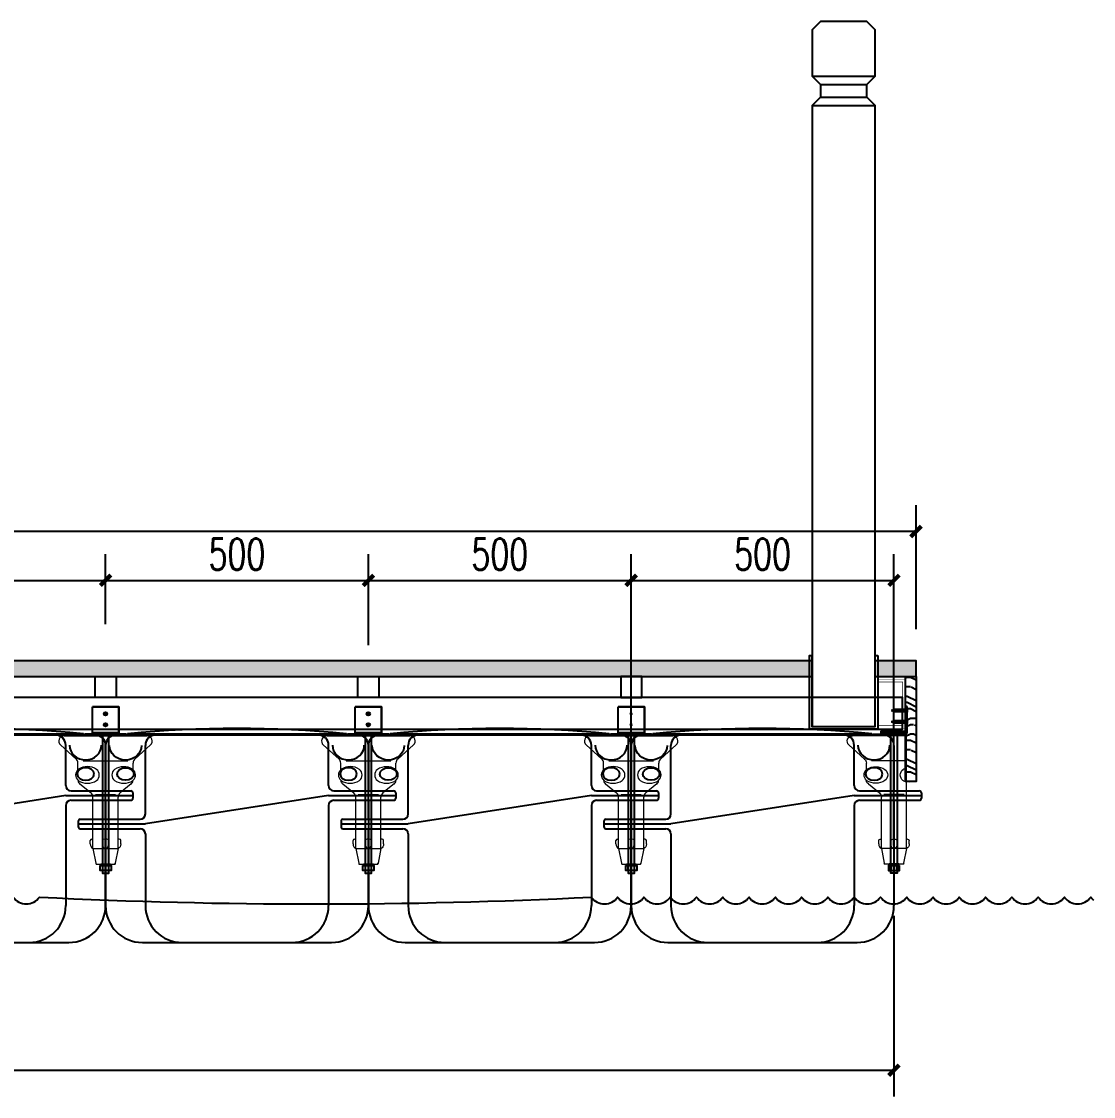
# Model space of a CAD drawing. Header units: millimetres. Extents: x -1822632 to -1305911, y 1206448 to 1536160.
# Drawn here: x -1799921 to -1797882, y 1233865 to 1235910 of the extents above; entities that cross this region are included whole.
import ezdxf

# ---------------------------------------------------------------- set-up
doc = ezdxf.new("R2010")
doc.units = ezdxf.units.MM
doc.header["$LTSCALE"] = 1000
doc.layers.get('0').update_dxf_attribs({"linetype": 'CONTINUOUS'})
doc.layers.get('DEFPOINTS').update_dxf_attribs({"linetype": 'CONTINUOUS'})
for name, color, linetype in [('FT', 252, 'CONTINUOUS'), ('PUB_DIM', 3, 'CONTINUOUS'), ('塑木板', 32, 'CONTINUOUS'), ('木板', 42, 'CONTINUOUS'), ('短销钉', 253, 'CONTINUOUS'), ('螺栓', 146, 'CONTINUOUS'), ('钢架', 90, 'CONTINUOUS')]:
    doc.layers.add(name, color=color, linetype=linetype)
doc.styles.add('_TCH_DIM_T3', font='SIMPLEX', dxfattribs={"width": 0.705882, "bigfont": 'GBCBIG'})
doc.dimstyles.new('_T&20', dxfattribs={"dimtxt": 59.5, "dimasz": 20, "dimexe": 50, "dimexo": 60, "dimgap": 20, "dimtad": 1, "dimdec": 0, "dimzin": 0, "dimdsep": 46, "dimtxsty": '_TCH_DIM_T3', "dimblk": 'ARCHTICK', "dimcen": 0.09, "dimclrt": 7, "dimazin": 2, "dimtfac": 1, "dimtdec": 0, "dimtix": 1, "dimtmove": 2, "dimatfit": 3, "dimfxl": 1, "dimtolj": 1, "dimtzin": 0, "dimarcsym": 0})

# ---------------------------------------------------------------- blocks, each defined once
blk = doc.blocks.new('短销固定铁件')
at = {"layer": '塑木板', "color": 156}
blk.add_lwpolyline([(-26.5, 47), (-23.5, 47), (-23.5, 0), (23.5, 0), (23.5, -3), (-26.5, -3)], close=True, dxfattribs=at)
at = {"layer": '螺栓', "color": 156}
blk.add_lwpolyline([(-7.5, -3), (-7.5, -270), (4.5, -270), (4.5, -3)], dxfattribs=at)
for points in [[(-12, -255), (9, -255), (9, -265), (-12, -265)], [(-10.5, -253), (7.5, -253), (7.5, -255), (-10.5, -255)], [(-7, -255), (4, -255), (4, -265), (-7, -265)]]:
    blk.add_lwpolyline(points, close=True, dxfattribs=at)
blk = doc.blocks.new('blhft')
at = {"layer": 'FT'}
for p, q in [((-230, 395), (230, 395)), ((-208.5, 397), (208.2, 397)), ((-208.5, 397), (-208.5, 395)), ((208.2, 397), (208.2, 395)), ((-250, 234.5), (-250, 375)), ((-174.3, 244.5), (-174.3, 375)), ((174.3, 298.5), (174.3, 375)), ((250, 375), (250, 288.5)), ((184.3, 288.5), (298.1, 288.5)), ((174.3, 279.5), (-174.3, 225.5)), ((174.3, 279.5), (302.1, 279.5)), ((184.3, 270.5), (298.1, 270.5)), ((250, 270.5), (250, 70)), ((174.3, 260.5), (174.3, 70)), ((-302, 225.5), (-174.3, 225.5)), ((-298, 234.5), (-184.3, 234.5)), ((-298, 216.5), (-184.3, 216.5)), ((-250, 70), (-250, 216.5)), ((-174.3, 206.5), (-174.3, 70)), ((-180, 0), (180, 0))]:
    blk.add_line(p, q, dxfattribs=at)
at = {"layer": 'FT', "ltscale": 0.5}
for p, q in [((302.1, 284.5), (302.1, 274.5)), ((-302, 230.5), (-302, 220.5))]:
    blk.add_line(p, q, dxfattribs=at)
at = {"layer": 'FT'}
for centre, radius, start, end in [((-230, 375), 20, 90, 180), ((-0.2, -1768.5), 2175.5, 84.5043, 95.4957), ((-154.3, 375), 20, 90, 180), ((154.3, 375), 20, 0, 90), ((230, 375), 20, 0, 90), ((184.3, 298.5), 10, 180, 270), ((184.3, 260.5), 10, 90, 180), ((298.1, 274.5), 4, 270, 0), ((-184.3, 244.5), 10, 270, 0), ((-298, 220.5), 4, 180, 270), ((-184.3, 206.5), 10, 0, 90), ((-180, 70), 70, 180, 270), ((-104.3, 70), 70, 180, 270), ((104.3, 70), 70, 270, 0), ((180, 70), 70, 270, 0)]:
    blk.add_arc(centre, radius, start, end, dxfattribs=at)
at = {"layer": 'FT', "ltscale": 0.5}
for centre, start, end in [((298.1, 284.5), 0, 90), ((-298, 230.5), 90, 180)]:
    blk.add_arc(centre, 4, start, end, dxfattribs=at)
at = {"layer": 'FT', "extrusion": (0, 0, -1)}
blk.add_ellipse((-212.1, 375), major_axis=(-30.4, 0), ratio=0.921809, start_param=3.141593, end_param=6.283185, dxfattribs=at)
at = {"layer": 'FT'}
blk.add_ellipse((211.9, 375.4), major_axis=(30.4, 0.1), ratio=0.921809, start_param=3.141593, end_param=6.283185, dxfattribs=at)
blk.add_ellipse((-212.1, 320.5), major_axis=(-16, 0), ratio=0.75, dxfattribs=at)
at = {"layer": 'FT', "extrusion": (0, 0, -1)}
blk.add_ellipse((212.1, 320.5), major_axis=(16, 0), ratio=0.75, dxfattribs=at)
blk = doc.blocks.new('半销钉')
at = {"layer": '短销钉', "lineweight": 13}
for p, q in [((0, -218.3), (0, 0)), ((0, -1.8), (101.5, -1.8)), ((0, -3.8), (103, -3.8)), ((101.5, -3.8), (101.5, -1.8)), ((109.7, -21.2), (79.8, -48.1)), ((0, -51.1), (66.5, -51.1)), ((76.5, -68.2), (76.5, -55.6)), ((72.8, -95.4), (51.7, -112.5)), ((4.8, -115.5), (43.2, -115.5)), ((48, -218.3), (48, -120.3)), ((-5, -209.4), (-5, -203.3)), ((-2, -200.3), (0, -200.3)), ((18, -209.3), (18, -204)), ((30, -209.3), (30, -204)), ((50, -200.3), (48, -200.3)), ((53, -209.4), (53, -203.3)), ((0, -218.3), (48, -218.3)), ((0, -218.3), (5.6, -246.3)), ((48, -218.3), (42.4, -246.3)), ((8, -248.3), (40, -248.3))]:
    blk.add_line(p, q, dxfattribs=at)
at = {"layer": '短销钉', "lineweight": 13, "ltscale": 0.1}
for p, q in [((5.6, -246.3), (6, -248.3)), ((6, -248.3), (8, -248.3)), ((40, -248.3), (42, -248.3)), ((42.4, -246.3), (42, -248.3))]:
    blk.add_line(p, q, dxfattribs=at)
at = {"layer": '短销钉', "lineweight": 13}
for centre, radius, start, end in [((24, -1502.4), 1502.6, 87.0435, 90.9152), ((103, -13.8), 10, 311.9991, 90), ((86.5, -55.6), 10, 131.9991, 180), ((-10.5, -93.8), 31.4, 56.4166, 70.4003), ((-1.5, -78.3), 13.5, 308.3696, 51.9011), ((49.5, -78.3), 13.5, 128.0989, 231.6304), ((58.5, -93.8), 31.3, 57.1287, 123.6019), ((67.5, -78.3), 13.5, 309, 53.4343), ((-10.5, -62.7), 31.4, 289.4998, 303.5569), ((58.5, -62.7), 31.4, 236.4385, 303.8665), ((66.5, -87.7), 10, 309, 355.8521), ((58, -120.3), 10, 129, 180), ((-2, -203.3), 3, 90, 180), ((21, -204), 3, 115.3769, 180), ((24, -210.3), 10, 64.6231, 115.3769), ((27, -204), 3, 0, 64.6231), ((50, -203.3), 3, 0, 90), ((8, -245.8), 2.5, 191.3099, 270), ((40, -245.8), 2.5, 270, 348.6901)]:
    blk.add_arc(centre, radius, start, end, dxfattribs=at)
for centre, major_axis, start_param, end_param in [((1, -209.4), (0, -9), 4.712389, 6.115737), ((24, -209.3), (0, 9), 1.570796, 4.712389)]:
    blk.add_ellipse(centre, major_axis=major_axis, ratio=0.666667, start_param=start_param, end_param=end_param, dxfattribs=at)
at = {"layer": '短销钉', "lineweight": 13, "extrusion": (0, 0, -1)}
blk.add_ellipse((47, -209.4), major_axis=(0, -9), ratio=0.666667, start_param=4.712389, end_param=6.115737, dxfattribs=at)
blk = doc.blocks.new('dxd')
at = {"layer": '短销钉', "lineweight": 13}
for p, q in [((-77.5, 244.5), (-77.5, 246.5)), ((-77.5, 246.5), (77.5, 246.5)), ((77.5, 244.5), (77.5, 246.5)), ((-85.7, 227.1), (-55.8, 200.2)), ((-79, 244.5), (79, 244.5)), ((85.7, 227.1), (55.8, 200.2)), ((-52.5, 180.1), (-52.5, 192.7)), ((-42.5, 197.2), (42.5, 197.2)), ((52.5, 180.1), (52.5, 192.7)), ((-48.8, 152.9), (-27.7, 135.8)), ((48.8, 152.9), (27.7, 135.8)), ((-24, 30), (-24, 128)), ((-19.2, 132.8), (19.2, 132.8)), ((24, 30), (24, 128)), ((-29, 38.9), (-29, 45)), ((-26, 48), (-24, 48)), ((-6, 39), (-6, 44.3)), ((6, 39), (6, 44.3)), ((26, 48), (24, 48)), ((29, 38.9), (29, 45)), ((-24, 30), (24, 30)), ((-24, 30), (-18.4, 2)), ((24, 30), (18.4, 2)), ((-16, 0), (16, 0))]:
    blk.add_line(p, q, dxfattribs=at)
at = {"layer": '短销钉', "lineweight": 13, "ltscale": 0.1}
for p, q in [((-18.4, 2), (-18, 0)), ((-18, 0), (-16, 0)), ((16, 0), (18, 0)), ((18.4, 2), (18, 0))]:
    blk.add_line(p, q, dxfattribs=at)
at = {"layer": '短销钉', "lineweight": 13}
for centre, radius, start, end in [((0, -1254.1), 1502.6, 87.0435, 92.9565), ((-79, 234.5), 10, 90, 228.0009), ((79, 234.5), 10, 311.9991, 90), ((-62.5, 192.7), 10, 0, 48.0009), ((-34.5, 154.5), 31.4, 56.4166, 122.8531), ((34.5, 154.5), 31.3, 57.1287, 123.6019), ((62.5, 192.7), 10, 131.9991, 180), ((-43.5, 170), 13.5, 126.5657, 231), ((-25.5, 170), 13.5, 308.3696, 51.9011), ((25.5, 170), 13.5, 128.0989, 231.6304), ((43.5, 170), 13.5, 309, 53.4343), ((-42.5, 160.6), 10, 184.1479, 231), ((-34.5, 185.6), 31.4, 236.1381, 303.5569), ((34.5, 185.6), 31.4, 236.4385, 303.8665), ((42.5, 160.6), 10, 309, 355.8521), ((-34, 128), 10, 0, 51), ((34, 128), 10, 129, 180), ((-26, 45), 3, 90, 180), ((-3, 44.3), 3, 115.3769, 180), ((0, 38), 10, 64.6231, 115.3769), ((3, 44.3), 3, 0, 64.6231), ((26, 45), 3, 0, 90), ((-16, 2.5), 2.5, 191.3099, 270), ((16, 2.5), 2.5, 270, 348.6901)]:
    blk.add_arc(centre, radius, start, end, dxfattribs=at)
for centre, major_axis, start_param, end_param in [((-23, 38.9), (0, -9), 4.712389, 6.115737), ((0, 39), (0, 9), 1.570796, 4.712389)]:
    blk.add_ellipse(centre, major_axis=major_axis, ratio=0.666667, start_param=start_param, end_param=end_param, dxfattribs=at)
at = {"layer": '短销钉', "lineweight": 13, "extrusion": (0, 0, -1)}
blk.add_ellipse((23, 38.9), major_axis=(0, -9), ratio=0.666667, start_param=4.712389, end_param=6.115737, dxfattribs=at)
blk = doc.blocks.new('231')
at = {"color": 13}
for points in [[(233753.5, -5685.8), (233753.5, -4505.8), (233737.5, -4489.8), (233737.5, -4465.8), (233753.5, -4449.8), (233753.5, -4361.8), (233737.5, -4345.8), (233649.5, -4345.8), (233633.5, -4361.8), (233633.5, -4449.8), (233649.5, -4465.8), (233649.5, -4489.8), (233633.5, -4505.8), (233633.5, -5685.8)], [(233633.5, -4449.8), (233753.5, -4449.8)], [(233649.5, -4465.8), (233737.5, -4465.8)], [(233649.5, -4489.8), (233737.5, -4489.8)], [(233633.5, -4505.8), (233753.5, -4505.8)]]:
    blk.add_lwpolyline(points, dxfattribs=at)
blk = doc.blocks.new('*U97')
at = {"color": 5}
for p, q in [((2.5, -1.4), (-2.5, -2.2)), ((2.5, -1.4), (-2.5, -2.2)), ((2.5, -3.4), (-2.5, -4.2)), ((2.5, -3.4), (-2.5, -4.2)), ((2.5, -5.4), (-2.5, -6.2)), ((2.5, -5.4), (-2.5, -6.2)), ((2.5, -7.4), (-2.5, -8.2)), ((2.5, -7.4), (-2.5, -8.2)), ((2.5, -9.4), (-2.5, -10.2)), ((2.5, -9.4), (-2.5, -10.2)), ((2.5, -9.4), (-2.5, -10.2)), ((2.5, -9.4), (-2.5, -10.2)), ((2.5, -11.4), (-2.5, -12.2)), ((2.5, -11.4), (-2.5, -12.2)), ((2.5, -11.4), (-2.5, -12.2)), ((2.5, -11.4), (-2.5, -12.2)), ((2.5, -13.4), (-2.5, -14.2)), ((2.5, -13.4), (-2.5, -14.2)), ((2.5, -16.4), (-2.5, -17.2)), ((2.5, -16.4), (-2.5, -17.2)), ((2.5, -18.4), (-2.5, -19.2)), ((2.5, -18.4), (-2.5, -19.2)), ((2.5, -18.4), (-2.5, -19.2)), ((2.5, -18.4), (-2.5, -19.2)), ((2.5, -20.4), (-2.5, -21.2)), ((2.5, -20.4), (-2.5, -21.2)), ((2.5, -20.4), (-2.5, -21.2)), ((2.5, -20.4), (-2.5, -21.2)), ((-1.9, -22.5), (-1.9, -1)), ((-1.9, -1), (1.8, -1)), ((1.8, -1), (1.8, -22.5)), ((2.5, -22.4), (-2.5, -23.2)), ((2.5, -22.4), (-2.5, -23.2)), ((2.5, -22.4), (-2.5, -23.2)), ((0, -30), (-1.9, -22.5)), ((2, -24.5), (-1.9, -25.1)), ((1.5, -26.6), (-1.4, -27)), ((1, -28.6), (-0.9, -29)), ((1.8, -22.5), (0, -30))]:
    blk.add_line(p, q, dxfattribs=at)
blk.add_lwpolyline([(-3.2, 0), (-2.2, -1), (2.2, -1), (3.2, 0)], close=True, dxfattribs=at)
blk = doc.blocks.new('*U98')
at = {"color": 5}
for p, q in [((2.5, -1.4), (-2.5, -2.2)), ((2.5, -1.4), (-2.5, -2.2)), ((2.5, -3.4), (-2.5, -4.2)), ((2.5, -3.4), (-2.5, -4.2)), ((2.5, -5.4), (-2.5, -6.2)), ((2.5, -5.4), (-2.5, -6.2)), ((2.5, -7.4), (-2.5, -8.2)), ((2.5, -7.4), (-2.5, -8.2)), ((2.5, -9.4), (-2.5, -10.2)), ((2.5, -9.4), (-2.5, -10.2)), ((2.5, -9.4), (-2.5, -10.2)), ((2.5, -9.4), (-2.5, -10.2)), ((2.5, -11.4), (-2.5, -12.2)), ((2.5, -11.4), (-2.5, -12.2)), ((2.5, -11.4), (-2.5, -12.2)), ((2.5, -11.4), (-2.5, -12.2)), ((2.5, -13.4), (-2.5, -14.2)), ((2.5, -13.4), (-2.5, -14.2)), ((2.5, -16.4), (-2.5, -17.2)), ((2.5, -16.4), (-2.5, -17.2)), ((2.5, -18.4), (-2.5, -19.2)), ((2.5, -18.4), (-2.5, -19.2)), ((2.5, -18.4), (-2.5, -19.2)), ((2.5, -18.4), (-2.5, -19.2)), ((2.5, -20.4), (-2.5, -21.2)), ((2.5, -20.4), (-2.5, -21.2)), ((2.5, -20.4), (-2.5, -21.2)), ((2.5, -20.4), (-2.5, -21.2)), ((-1.9, -22.5), (-1.9, -1)), ((-1.9, -1), (1.8, -1)), ((1.8, -1), (1.8, -22.5)), ((2.5, -22.4), (-2.5, -23.2)), ((2.5, -22.4), (-2.5, -23.2)), ((2.5, -22.4), (-2.5, -23.2)), ((0, -30), (-1.9, -22.5)), ((2, -24.5), (-1.9, -25.1)), ((1.5, -26.6), (-1.4, -27)), ((1, -28.6), (-0.9, -29)), ((1.8, -22.5), (0, -30))]:
    blk.add_line(p, q, dxfattribs=at)
blk.add_lwpolyline([(-3.2, 0), (-2.2, -1), (2.2, -1), (3.2, 0)], close=True, dxfattribs=at)
blk = doc.blocks.new('_ARCHTICK')
at = {"color": 0, "linetype": 'ByBlock', "const_width": 0.4}
blk.add_lwpolyline([(-0.5, -0.5), (0.5, 0.5)], dxfattribs=at)
blk = doc.blocks.new('*D104')
at = {"layer": 'DEFPOINTS', "color": 0, "transparency": 16777216}
for p in [(-1799761.5, 1234846.8), (-1800261.5, 1234703.7), (-1799761.5, 1234703.7)]:
    blk.add_point(p, dxfattribs=at)
at = {"layer": 'PUB_DIM', "color": 0, "lineweight": -2, "transparency": 16777216}
for p, q in [((-1800261.5, 1234763.7), (-1800261.5, 1234896.8)), ((-1799761.5, 1234763.7), (-1799761.5, 1234896.8)), ((-1800261.5, 1234846.8), (-1799761.5, 1234846.8))]:
    blk.add_line(p, q, dxfattribs=at)
at = {"layer": 'PUB_DIM', "color": 0, "lineweight": -2, "transparency": 16777216, "xscale": 20, "yscale": 20, "zscale": 20, "rotation": 180}
blk.add_blockref('_ARCHTICK', (-1800261.5, 1234846.8), dxfattribs=at)
at = {"layer": 'PUB_DIM', "color": 0, "lineweight": -2, "transparency": 16777216, "xscale": 20, "yscale": 20, "zscale": 20}
blk.add_blockref('_ARCHTICK', (-1799761.5, 1234846.8), dxfattribs=at)
at = {"layer": 'PUB_DIM', "color": 7, "transparency": 16777216, "insert": (-1800011.5, 1234896.5), "char_height": 59.5, "attachment_point": 5, "style": '_TCH_DIM_T3'}
blk.add_mtext('\\A1;500', dxfattribs=at)
blk = doc.blocks.new('*D105')
at = {"layer": 'DEFPOINTS', "color": 0, "transparency": 16777216}
for p in [(-1802261.5, 1234268.6), (-1798261.5, 1234268.6), (-1798261.5, 1233914.6)]:
    blk.add_point(p, dxfattribs=at)
at = {"layer": 'PUB_DIM', "color": 0, "lineweight": -2, "transparency": 16777216}
for p, q in [((-1802261.5, 1234208.6), (-1802261.5, 1233864.6)), ((-1798261.5, 1234208.6), (-1798261.5, 1233864.6)), ((-1802261.5, 1233914.6), (-1798261.5, 1233914.6))]:
    blk.add_line(p, q, dxfattribs=at)
at = {"layer": 'PUB_DIM', "color": 0, "lineweight": -2, "transparency": 16777216, "xscale": 20, "yscale": 20, "zscale": 20, "rotation": 180}
blk.add_blockref('_ARCHTICK', (-1802261.5, 1233914.6), dxfattribs=at)
at = {"layer": 'PUB_DIM', "color": 0, "lineweight": -2, "transparency": 16777216, "xscale": 20, "yscale": 20, "zscale": 20}
blk.add_blockref('_ARCHTICK', (-1798261.5, 1233914.6), dxfattribs=at)
at = {"layer": 'PUB_DIM', "color": 7, "transparency": 16777216, "insert": (-1800261.5, 1233964.3), "char_height": 59.5, "attachment_point": 5, "style": '_TCH_DIM_T3'}
blk.add_mtext('\\A1;4000', dxfattribs=at)
blk = doc.blocks.new('*D106')
at = {"layer": 'DEFPOINTS', "color": 0, "transparency": 16777216}
for p in [(-1802309.5, 1234939.6), (-1802309.5, 1234693.8), (-1798219.5, 1234693.7)]:
    blk.add_point(p, dxfattribs=at)
at = {"layer": 'PUB_DIM', "color": 0, "lineweight": -2, "transparency": 16777216}
for p, q in [((-1802309.5, 1234753.8), (-1802309.5, 1234989.6)), ((-1798219.5, 1234753.7), (-1798219.5, 1234989.6)), ((-1798219.5, 1234939.6), (-1802309.5, 1234939.6))]:
    blk.add_line(p, q, dxfattribs=at)
at = {"layer": 'PUB_DIM', "color": 0, "lineweight": -2, "transparency": 16777216, "xscale": 20, "yscale": 20, "zscale": 20, "rotation": 180}
blk.add_blockref('_ARCHTICK', (-1802309.5, 1234939.6), dxfattribs=at)
at = {"layer": 'PUB_DIM', "color": 0, "lineweight": -2, "transparency": 16777216, "xscale": 20, "yscale": 20, "zscale": 20}
blk.add_blockref('_ARCHTICK', (-1798219.5, 1234939.6), dxfattribs=at)
at = {"layer": 'PUB_DIM', "color": 7, "transparency": 16777216, "insert": (-1800264.5, 1234989.3), "char_height": 59.5, "attachment_point": 5, "style": '_TCH_DIM_T3'}
blk.add_mtext('\\A1;4090', dxfattribs=at)
blk = doc.blocks.new('*D107')
at = {"layer": 'DEFPOINTS', "color": 0, "transparency": 16777216}
for p in [(-1799261.5, 1234846.8), (-1799761.5, 1234703.7), (-1799261.5, 1234663.7)]:
    blk.add_point(p, dxfattribs=at)
at = {"layer": 'PUB_DIM', "color": 0, "lineweight": -2, "transparency": 16777216}
for p, q in [((-1799761.5, 1234763.7), (-1799761.5, 1234896.8)), ((-1799261.5, 1234723.7), (-1799261.5, 1234896.8)), ((-1799761.5, 1234846.8), (-1799261.5, 1234846.8))]:
    blk.add_line(p, q, dxfattribs=at)
at = {"layer": 'PUB_DIM', "color": 0, "lineweight": -2, "transparency": 16777216, "xscale": 20, "yscale": 20, "zscale": 20, "rotation": 180}
blk.add_blockref('_ARCHTICK', (-1799761.5, 1234846.8), dxfattribs=at)
at = {"layer": 'PUB_DIM', "color": 0, "lineweight": -2, "transparency": 16777216, "xscale": 20, "yscale": 20, "zscale": 20}
blk.add_blockref('_ARCHTICK', (-1799261.5, 1234846.8), dxfattribs=at)
at = {"layer": 'PUB_DIM', "color": 7, "transparency": 16777216, "insert": (-1799511.5, 1234896.5), "char_height": 59.5, "attachment_point": 5, "style": '_TCH_DIM_T3'}
blk.add_mtext('\\A1;500', dxfattribs=at)
blk = doc.blocks.new('*D108')
at = {"layer": 'DEFPOINTS', "color": 0, "transparency": 16777216}
for p in [(-1798761.5, 1234846.8), (-1799261.5, 1234663.7), (-1798761.5, 1234663.7)]:
    blk.add_point(p, dxfattribs=at)
at = {"layer": 'PUB_DIM', "color": 0, "lineweight": -2, "transparency": 16777216}
for p, q in [((-1799261.5, 1234723.7), (-1799261.5, 1234896.8)), ((-1798761.5, 1234723.7), (-1798761.5, 1234896.8)), ((-1799261.5, 1234846.8), (-1798761.5, 1234846.8))]:
    blk.add_line(p, q, dxfattribs=at)
at = {"layer": 'PUB_DIM', "color": 0, "lineweight": -2, "transparency": 16777216, "xscale": 20, "yscale": 20, "zscale": 20, "rotation": 180}
blk.add_blockref('_ARCHTICK', (-1799261.5, 1234846.8), dxfattribs=at)
at = {"layer": 'PUB_DIM', "color": 0, "lineweight": -2, "transparency": 16777216, "xscale": 20, "yscale": 20, "zscale": 20}
blk.add_blockref('_ARCHTICK', (-1798761.5, 1234846.8), dxfattribs=at)
at = {"layer": 'PUB_DIM', "color": 7, "transparency": 16777216, "insert": (-1799011.5, 1234896.5), "char_height": 59.5, "attachment_point": 5, "style": '_TCH_DIM_T3'}
blk.add_mtext('\\A1;500', dxfattribs=at)
blk = doc.blocks.new('*D109')
at = {"layer": 'DEFPOINTS', "color": 0, "transparency": 16777216}
for p in [(-1798261.5, 1234846.8), (-1798761.5, 1234282.2), (-1798261.5, 1234282.2)]:
    blk.add_point(p, dxfattribs=at)
at = {"layer": 'PUB_DIM', "color": 0, "lineweight": -2, "transparency": 16777216}
for p, q in [((-1798761.5, 1234342.2), (-1798761.5, 1234896.8)), ((-1798261.5, 1234342.2), (-1798261.5, 1234896.8)), ((-1798761.5, 1234846.8), (-1798261.5, 1234846.8))]:
    blk.add_line(p, q, dxfattribs=at)
at = {"layer": 'PUB_DIM', "color": 0, "lineweight": -2, "transparency": 16777216, "xscale": 20, "yscale": 20, "zscale": 20, "rotation": 180}
blk.add_blockref('_ARCHTICK', (-1798761.5, 1234846.8), dxfattribs=at)
at = {"layer": 'PUB_DIM', "color": 0, "lineweight": -2, "transparency": 16777216, "xscale": 20, "yscale": 20, "zscale": 20}
blk.add_blockref('_ARCHTICK', (-1798261.5, 1234846.8), dxfattribs=at)
at = {"layer": 'PUB_DIM', "color": 7, "transparency": 16777216, "insert": (-1798511.5, 1234896.5), "char_height": 59.5, "attachment_point": 5, "style": '_TCH_DIM_T3'}
blk.add_mtext('\\A1;500', dxfattribs=at)
blk = doc.blocks.new('短销固定件正视面')
at = {"layer": '塑木板', "color": 156}
blk.add_lwpolyline([(2149439.3, 351498.7), (2149442.3, 351498.7), (2149489.3, 351498.7), (2149489.3, 351451.7), (2149489.3, 351448.7), (2149439.3, 351448.7)], close=True, dxfattribs=at)
at = {"layer": '塑木板', "color": 5}
blk.add_lwpolyline([(2149489.3, 351448.7), (2149489.3, 351498.7), (2149439.3, 351498.7)], dxfattribs=at)
at = {"layer": '螺栓', "color": 156}
blk.add_lwpolyline([(2149458.3, 351448.7), (2149458.3, 351181.7), (2149470.3, 351181.7), (2149470.3, 351448.7)], dxfattribs=at)
for points in [[(2149453.8, 351196.7), (2149474.8, 351196.7), (2149474.8, 351186.7), (2149453.8, 351186.7)], [(2149455.3, 351198.7), (2149473.3, 351198.7), (2149473.3, 351196.7), (2149455.3, 351196.7)], [(2149458.8, 351196.7), (2149469.8, 351196.7), (2149469.8, 351186.7), (2149458.8, 351186.7)]]:
    blk.add_lwpolyline(points, close=True, dxfattribs=at)
blk = doc.blocks.new('自攻丝正面')
at = {"layer": '塑木板', "color": 0}
blk.add_lwpolyline([(2150142.5, 351486.6), (2150142.5, 351488.4), (2150141.5, 351488.4), (2150141.5, 351486.6), (2150139.7, 351486.6), (2150139.7, 351485.6), (2150141.5, 351485.6), (2150141.5, 351483.9), (2150142.5, 351483.9), (2150142.5, 351485.6), (2150144.3, 351485.6), (2150144.3, 351486.6)], close=True, dxfattribs=at)
blk.add_circle((2150142, 351486.1), 3.25, dxfattribs=at)

msp = doc.modelspace()

# ---------------------------------------------------------------- hatches: boundary and pattern name
at = {"layer": '塑木板'}
h = msp.add_hatch(color=5, dxfattribs=at)
h.dxf.hatch_style = 1
h.paths.add_polyline_path([(-1798764.822, 1234592.827, 1), (-1798758.322, 1234592.827, 1)])
h.paths.add_polyline_path([(-1798759.283, 1234593.327), (-1798759.283, 1234592.327), (-1798761.072, 1234592.327), (-1798761.072, 1234590.538), (-1798762.072, 1234590.538), (-1798762.072, 1234592.327), (-1798763.862, 1234592.327), (-1798763.862, 1234593.327), (-1798762.072, 1234593.327), (-1798762.072, 1234595.117), (-1798761.072, 1234595.117), (-1798761.072, 1234593.327)], flags=16)
h = msp.add_hatch(color=5, dxfattribs=at)
h.dxf.hatch_style = 1
h.paths.add_polyline_path([(-1798759.283, 1234572.506), (-1798761.072, 1234572.506), (-1798761.072, 1234574.295), (-1798762.072, 1234574.295), (-1798762.072, 1234572.506), (-1798763.862, 1234572.506), (-1798763.862, 1234571.506), (-1798762.072, 1234571.506), (-1798762.072, 1234569.717), (-1798761.072, 1234569.717), (-1798761.072, 1234571.506), (-1798759.283, 1234571.506)], flags=16)
h.paths.add_polyline_path([(-1798764.822, 1234572.006, 1), (-1798758.322, 1234572.006, 1)])
at = {"layer": '木板'}
h = msp.add_hatch(dxfattribs=at)
h.set_pattern_fill('木纹01', color=256, scale=30)
h.set_pattern_definition([(0, (-3927503.24, 697912.57), (120, 120), [6, -114]), (0, (-3927587.24, 697924.57), (120, 120), [12, -108]), (0, (-3927509.24, 697930.57), (120, 120), [6, -114]), (0, (-3927581.24, 697942.57), (120, 120), [6, -114]), (0, (-3927509.24, 697948.57), (120, 120), [6, -114]), (0, (-3927575.24, 697954.57), (120, 120), [6, -114]), (0, (-3927509.24, 697960.57), (120, 120), [6, -114]), (0, (-3927575.24, 697972.57), (120, 120), [6, -66, 6, -42]), (0, (-3927575.24, 697984.57), (120, 120), [12, -60, 6, -42]), (0, (-3927581.24, 698002.57), (120, 120), [6, -18, 6, -48, 6, -36]), (0, (-3927587.24, 698014.57), (120, 120), [6, -24, 12, -78]), (0, (-3927509.24, 698020.57), (120, 120), [6, -114]), (0, (-3927587.24, 698026.57), (120, 120), [6, -30, 6, -78]), (45, (-3927599.24, 697912.57), (1e-14, 120), [16.97052, -152.7351074]), (45, (-3927497.24, 697912.57), (1e-14, 120), [33.941124, -135.7645034]), (45, (-3927497.24, 697972.57), (1e-14, 120), [8.4852, -161.2204274]), (45, (-3927599.24, 697984.57), (1e-14, 120), [25.45584, -144.2497874]), (45, (-3927497.24, 697984.57), (1e-14, 120), [42.426408, -127.2792194]), (45, (-3927497.24, 698002.57), (1e-14, 120), [25.45584, -144.2497874]), (315, (-3927521.24, 698014.57), (120, -3e-14), [8.4852, -161.2204274]), (315, (-3927563.24, 697918.57), (120, -3e-14), [16.97052, -152.7351074]), (315, (-3927557.24, 697966.57), (120, -3e-14), [16.97052, -152.7351074]), (315, (-3927521.24, 697942.57), (120, -3e-14), [16.97052, -152.7351074]), (315, (-3927527.24, 697990.57), (120, -3e-14), [16.97052, -152.7351074]), (315, (-3927521.24, 698002.57), (120, -3e-14), [25.45584, -144.2497874]), (315, (-3927551.24, 697930.57), (120, -3e-14), [25.45584, -144.2497874]), (315, (-3927533.24, 697936.57), (120, -3e-14), [25.45584, -144.2497874]), (315, (-3927551.24, 697978.57), (120, -3e-14), [25.45584, -144.2497874]), (315, (-3927539.24, 697984.57), (120, -3e-14), [25.45584, -144.2497874]), (26.5650512, (-3927593.237, 697936.57), (120, 5e-08), [13.416407, -254.9117496]), (26.5650512, (-3927503.237, 697930.57), (120, 5e-08), [53.665632, -214.662525]), (26.5650512, (-3927503.237, 697948.57), (120, 5e-08), [53.665632, -214.662525]), (26.5650512, (-3927503.237, 697960.57), (120, 5e-08), [53.66568, -80.4, 26.8332, -107.4292772]), (26.5650512, (-3927491.237, 697978.57), (120, 5e-08), [13.416407, -254.9117496]), (26.5650512, (-3927599.237, 698020.57), (120, 5e-08), [13.416407, -254.9117496]), (26.5650512, (-3927503.237, 698020.57), (120, 5e-08), [26.832816, -241.495341]), (333.4349488, (-3927533.237, 697912.57), (120, -5e-08), [26.832816, -241.495341]), (333.4349488, (-3927575.237, 697942.57), (120, -5e-08), [26.832816, -241.495341]), (333.4349488, (-3927575.237, 697924.57), (120, -5e-08), [13.416407, -254.911341]), (333.4349488, (-3927569.237, 697954.57), (120, -5e-08), [40.249224, -228.078933]), (333.4349488, (-3927545.237, 697954.57), (120, -5e-08), [26.832816, -241.495341]), (333.4349488, (-3927533.237, 697960.57), (120, -5e-08), [26.832816, -241.495341]), (333.4349488, (-3927569.237, 697972.57), (120, -5e-08), [13.416407, -254.911341]), (333.4349488, (-3927563.237, 697984.57), (120, -5e-08), [13.416407, -254.911341]), (333.4349488, (-3927515.237, 698008.57), (120, -5e-08), [13.416407, -254.911341]), (333.4349488, (-3927521.237, 697966.57), (120, -5e-08), [13.416407, -254.911341]), (333.4349488, (-3927575.237, 698002.57), (120, -5e-08), [40.249224, -228.078933]), (333.4349488, (-3927581.237, 698014.57), (120, -5e-08), [26.832816, -241.495341]), (333.4349488, (-3927515.237, 697978.57), (120, -5e-08), [13.416, -120.744, 13.416, -120.7521572]), (333.4349488, (-3927551.237, 698002.57), (120, -5e-08), [26.832816, -241.495341]), (333.4349488, (-3927545.237, 698014.57), (120, -5e-08), [26.832816, -241.495341]), (333.4349488, (-3927581.237, 698026.57), (120, -5e-08), [26.832816, -241.495341]), (333.4349488, (-3927545.237, 698026.57), (120, -5e-08), [26.832816, -241.495341])])
h.paths.add_polyline_path([(-1798297.224, 1234693.707), (-1798297.224, 1234663.707), (-1798219.488, 1234663.705), (-1798219.488, 1234693.705)])
h.paths.add_polyline_path([(-1802105.488, 1234693.837), (-1802105.488, 1234663.837), (-1798417.224, 1234663.711), (-1798417.224, 1234693.711)])
h.paths.add_polyline_path([(-1802225.488, 1234663.841), (-1802225.488, 1234693.841), (-1802309.488, 1234693.844), (-1802309.488, 1234663.844)])
h = msp.add_hatch(dxfattribs=at)
h.set_pattern_fill('木纹01', color=256, scale=30)
h.set_pattern_definition([(0, (-3926598.34, 697872.57), (120, 120), [6, -114]), (0, (-3926682.34, 697884.57), (120, 120), [12, -108]), (0, (-3926604.34, 697890.57), (120, 120), [6, -114]), (0, (-3926676.34, 697902.57), (120, 120), [6, -114]), (0, (-3926604.34, 697908.57), (120, 120), [6, -114]), (0, (-3926670.34, 697914.57), (120, 120), [6, -114]), (0, (-3926604.34, 697920.57), (120, 120), [6, -114]), (0, (-3926670.34, 697932.57), (120, 120), [6, -66, 6, -42]), (0, (-3926670.34, 697944.57), (120, 120), [12, -60, 6, -42]), (0, (-3926676.34, 697962.57), (120, 120), [6, -18, 6, -48, 6, -36]), (0, (-3926682.34, 697974.57), (120, 120), [6, -24, 12, -78]), (0, (-3926604.34, 697980.57), (120, 120), [6, -114]), (0, (-3926682.34, 697986.57), (120, 120), [6, -30, 6, -78]), (45, (-3926694.34, 697872.57), (1e-14, 120), [16.97052, -152.7351074]), (45, (-3926592.34, 697872.57), (1e-14, 120), [33.941124, -135.7645034]), (45, (-3926592.34, 697932.57), (1e-14, 120), [8.4852, -161.2204274]), (45, (-3926694.34, 697944.57), (1e-14, 120), [25.45584, -144.2497874]), (45, (-3926592.34, 697944.57), (1e-14, 120), [42.426408, -127.2792194]), (45, (-3926592.34, 697962.57), (1e-14, 120), [25.45584, -144.2497874]), (315, (-3926616.34, 697974.57), (120, -3e-14), [8.4852, -161.2204274]), (315, (-3926658.34, 697878.57), (120, -3e-14), [16.97052, -152.7351074]), (315, (-3926652.34, 697926.57), (120, -3e-14), [16.97052, -152.7351074]), (315, (-3926616.34, 697902.57), (120, -3e-14), [16.97052, -152.7351074]), (315, (-3926622.34, 697950.57), (120, -3e-14), [16.97052, -152.7351074]), (315, (-3926616.34, 697962.57), (120, -3e-14), [25.45584, -144.2497874]), (315, (-3926646.34, 697890.57), (120, -3e-14), [25.45584, -144.2497874]), (315, (-3926628.34, 697896.57), (120, -3e-14), [25.45584, -144.2497874]), (315, (-3926646.34, 697938.57), (120, -3e-14), [25.45584, -144.2497874]), (315, (-3926634.34, 697944.57), (120, -3e-14), [25.45584, -144.2497874]), (26.5650512, (-3926688.337, 697896.57), (120, 5e-08), [13.416407, -254.9117496]), (26.5650512, (-3926598.337, 697890.57), (120, 5e-08), [53.665632, -214.662525]), (26.5650512, (-3926598.337, 697908.57), (120, 5e-08), [53.665632, -214.662525]), (26.5650512, (-3926598.337, 697920.57), (120, 5e-08), [53.66568, -80.4, 26.8332, -107.4292772]), (26.5650512, (-3926586.337, 697938.57), (120, 5e-08), [13.416407, -254.9117496]), (26.5650512, (-3926694.337, 697980.57), (120, 5e-08), [13.416407, -254.9117496]), (26.5650512, (-3926598.337, 697980.57), (120, 5e-08), [26.832816, -241.495341]), (333.4349488, (-3926628.337, 697872.57), (120, -5e-08), [26.832816, -241.495341]), (333.4349488, (-3926670.337, 697902.57), (120, -5e-08), [26.832816, -241.495341]), (333.4349488, (-3926670.337, 697884.57), (120, -5e-08), [13.416407, -254.911341]), (333.4349488, (-3926664.337, 697914.57), (120, -5e-08), [40.249224, -228.078933]), (333.4349488, (-3926640.337, 697914.57), (120, -5e-08), [26.832816, -241.495341]), (333.4349488, (-3926628.337, 697920.57), (120, -5e-08), [26.832816, -241.495341]), (333.4349488, (-3926664.337, 697932.57), (120, -5e-08), [13.416407, -254.911341]), (333.4349488, (-3926658.337, 697944.57), (120, -5e-08), [13.416407, -254.911341]), (333.4349488, (-3926610.337, 697968.57), (120, -5e-08), [13.416407, -254.911341]), (333.4349488, (-3926616.337, 697926.57), (120, -5e-08), [13.416407, -254.911341]), (333.4349488, (-3926670.337, 697962.57), (120, -5e-08), [40.249224, -228.078933]), (333.4349488, (-3926676.337, 697974.57), (120, -5e-08), [26.832816, -241.495341]), (333.4349488, (-3926610.337, 697938.57), (120, -5e-08), [13.416, -120.744, 13.416, -120.7521572]), (333.4349488, (-3926646.337, 697962.57), (120, -5e-08), [26.832816, -241.495341]), (333.4349488, (-3926640.337, 697974.57), (120, -5e-08), [26.832816, -241.495341]), (333.4349488, (-3926676.337, 697986.57), (120, -5e-08), [26.832816, -241.495341]), (333.4349488, (-3926640.337, 697986.57), (120, -5e-08), [26.832816, -241.495341])])
h.paths.add_polyline_path([(-1798239.488, 1234663.705), (-1798219.488, 1234663.705), (-1798219.488, 1234463.705), (-1798239.488, 1234463.705)])

# ---------------------------------------------------------------- linework, layer by layer
at = {"color": 5, "ltscale": 0.5}
msp.add_lwpolyline([(-1798292.488, 1234703.723), (-1798292.488, 1234563.723), (-1798422.488, 1234563.723), (-1798422.488, 1234703.723), (-1798417.488, 1234703.723), (-1798417.488, 1234568.723), (-1798297.488, 1234568.723), (-1798297.488, 1234703.723)], close=True, dxfattribs=at)
at = {"color": 4}
msp.add_lwpolyline([(-1799937.232, 1234243.974, 0.52056705), (-1799887.232, 1234243.974, 0.02478891), (-1798837.232, 1234243.974, 0.52056705), (-1798787.232, 1234243.974, 0.52056705), (-1798737.232, 1234243.974, 0.52056705), (-1798687.232, 1234243.974, 0.52056705), (-1798637.232, 1234243.974, 0.52056705), (-1798587.232, 1234243.974, 0.52056705), (-1798537.232, 1234243.974, 0.52056705), (-1798487.232, 1234243.974, 0.52056705), (-1798437.232, 1234243.974, 0.52056705), (-1798387.232, 1234243.974, 0.52056705), (-1798337.232, 1234243.974, 0.52056705), (-1798287.232, 1234243.974, 0.52056705), (-1798237.232, 1234243.974, 0.52056705), (-1798187.232, 1234243.974, 0.52056705), (-1798137.232, 1234243.974, 0.52056705), (-1798087.232, 1234243.974, 0.52056705), (-1798037.232, 1234243.974, 0.52056705), (-1797987.232, 1234243.974, 0.52056705), (-1797937.232, 1234243.974, 0.52056705), (-1797887.232, 1234243.974, 0.06469368), (-1797881.928, 1234238.167, 0.06469368)], format="xyb", dxfattribs=at)
at = {"layer": '木板'}
for points in [[(-1798417.224, 1234693.711), (-1802105.488, 1234693.837)], [(-1798297.224, 1234663.707), (-1798219.488, 1234663.705), (-1798219.488, 1234693.705), (-1798297.224, 1234693.707)], [(-1802105.488, 1234663.837), (-1798417.224, 1234663.711)]]:
    msp.add_lwpolyline(points, dxfattribs=at)
msp.add_lwpolyline([(-1798239.488, 1234663.705), (-1798219.488, 1234663.705), (-1798219.488, 1234463.705), (-1798239.488, 1234463.705)], close=True, dxfattribs=at)
at = {"layer": '钢架'}
for points in [[(-1799741.488, 1234623.723), (-1799781.488, 1234623.723), (-1799781.488, 1234663.723), (-1799741.488, 1234663.723)], [(-1799241.488, 1234623.723), (-1799281.488, 1234623.723), (-1799281.488, 1234663.723), (-1799241.488, 1234663.723)], [(-1798781.488, 1234623.723), (-1798741.488, 1234623.723), (-1798741.488, 1234663.723), (-1798781.488, 1234663.723)], [(-1802277.988, 1234563.723), (-1798244.988, 1234563.723), (-1798244.988, 1234623.723), (-1802277.988, 1234623.723)]]:
    msp.add_lwpolyline(points, close=True, dxfattribs=at)
at = {"layer": '钢架', "const_width": 1}
msp.add_lwpolyline([(-1798239.488, 1234578.723), (-1798239.488, 1234658.723), (-1798292.488, 1234658.723), (-1798292.488, 1234653.223), (-1798244.988, 1234653.223), (-1798244.988, 1234570.223), (-1798292.488, 1234570.223), (-1798292.488, 1234564.723), (-1798239.488, 1234564.723)], dxfattribs=at)

# ---------------------------------------------------------------- block references
msp.add_blockref('231', (-2032050.724, 1240256.06))
at = {"xscale": -1, "rotation": 270}
for name, p in [('*U98', (-1798236.488, 1234599.082)), ('*U97', (-1798236.488, 1234577.79))]:
    msp.add_blockref(name, p, dxfattribs=at)
at = {"layer": 'FT'}
for p in [(-1800011.488, 1234157.723), (-1799511.488, 1234157.723), (-1799011.488, 1234157.723), (-1798511.488, 1234157.723)]:
    msp.add_blockref('blhft', p, dxfattribs=at)
at = {"layer": '塑木板', "color": 0}
for p in [(-3949225.757, 883107.683), (-3948725.757, 883107.683), (-3948225.757, 883107.683)]:
    msp.add_blockref('短销固定件正视面', p, dxfattribs=at)
at = {"layer": '塑木板', "color": 0, "xscale": -1}
for name, p in [('短销固定铁件', (-1798262.988, 1234559.415)), ('半销钉', (-1798237.488, 1234554.723))]:
    msp.add_blockref(name, p, dxfattribs=at)
at = {"layer": '塑木板', "color": 7}
for p in [(-3949903.588, 883106.683), (-3949403.588, 883106.683), (-3949903.588, 883085.861), (-3949403.588, 883085.861)]:
    msp.add_blockref('自攻丝正面', p, dxfattribs=at)
at = {"layer": '短销钉'}
for p in [(-1799761.488, 1234306.415), (-1799261.488, 1234306.415), (-1798761.488, 1234306.415)]:
    msp.add_blockref('dxd', p, dxfattribs=at)

# ---------------------------------------------------------------- dimensions: what is measured, and where the dimension line sits
at = {"layer": 'PUB_DIM'}
for base, p1, p2, picture, middle in [((-1802309.488, 1234939.561), (-1798219.488, 1234693.705), (-1802309.488, 1234693.844), '*D106', (-1800264.488, 1234989.311)), ((-1798261.488, 1234846.751), (-1798761.488, 1234282.176), (-1798261.488, 1234282.176), '*D109', (-1798511.488, 1234896.501))]:
    dim = msp.add_linear_dim(base=base, p1=p1, p2=p2, dimstyle='_T&20', dxfattribs=at)
    dim.commit()
    dim.dimension.update_dxf_attribs({"geometry": picture, "text_midpoint": middle})
for p1, p2, distance, picture, middle in [((-1800261.488, 1234703.723), (-1799761.488, 1234703.723), 143.028, '*D104', (-1800011.488, 1234896.501)), ((-1802261.488, 1234268.582), (-1798261.488, 1234268.582), -354, '*D105', (-1800261.488, 1233964.332))]:
    dim = msp.add_aligned_dim(p1=p1, p2=p2, distance=distance, dimstyle='_T&20', dxfattribs=at)
    dim.commit()
    dim.dimension.update_dxf_attribs({"geometry": picture, "text_midpoint": middle})
for base, p1, p2, picture, middle in [((-1799261.488, 1234846.751), (-1799761.488, 1234703.723), (-1799261.488, 1234663.723), '*D107', (-1799511.488, 1234896.501)), ((-1798761.488, 1234846.751), (-1799261.488, 1234663.723), (-1798761.488, 1234663.723), '*D108', (-1799011.488, 1234896.501))]:
    dim = msp.add_linear_dim(base=base, p1=p1, p2=p2, angle=180, dimstyle='_T&20', dxfattribs=at)
    dim.commit()
    dim.dimension.update_dxf_attribs({"geometry": picture, "text_midpoint": middle})

doc.saveas('drawing.dxf')
